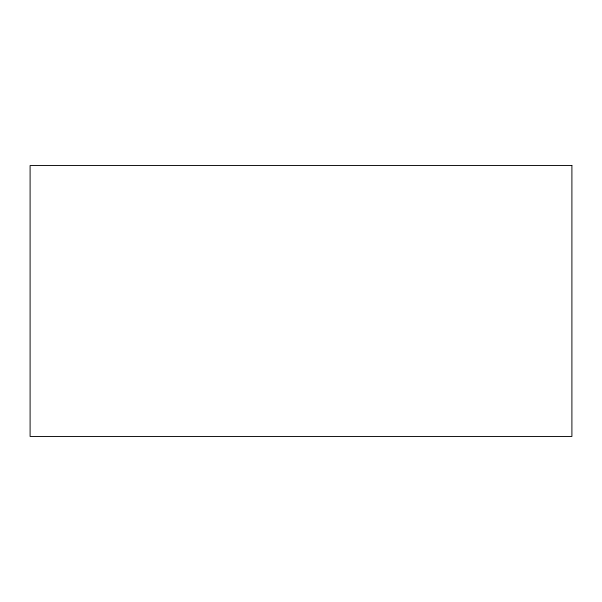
<?xml version="1.0" encoding="UTF-8"?>
<svg xmlns="http://www.w3.org/2000/svg" width="602" height="602" viewBox="0 0 602 602"><rect width="100%" height="100%" fill="white"/><g stroke="black" fill="none" stroke-linecap="round" stroke-linejoin="round"><path stroke-width="0.9" d="M571.9 165.55L30.1 165.55L30.1 436.45L571.9 436.45L571.9 165.55"/></g></svg>
